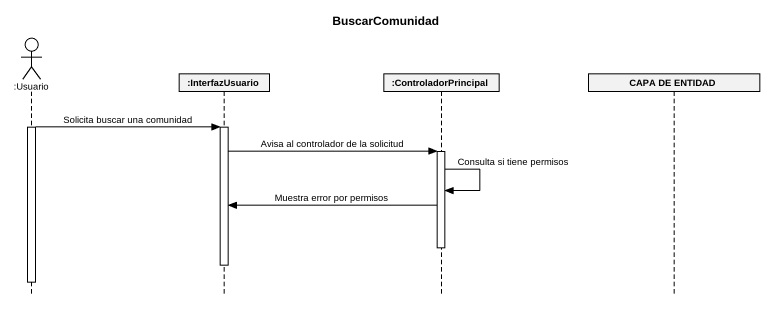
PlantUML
@startuml
title BuscarComunidad
hide footbox
actor ":Usuario" as Usuario
participant ":InterfazUsuario" as InterfazUsuario
participant ":ControladorPrincipal" as ControladorPrincipal
participant "CAPA DE ENTIDAD" as CAPA_DE_ENTIDAD

activate Usuario
Usuario -> InterfazUsuario : Solicita buscar una comunidad
activate InterfazUsuario
InterfazUsuario -> ControladorPrincipal : Avisa al controlador de la solicitud
activate ControladorPrincipal
ControladorPrincipal -> ControladorPrincipal : Consulta si tiene permisos
ControladorPrincipal -> InterfazUsuario : Muestra error por permisos
deactivate ControladorPrincipal
deactivate InterfazUsuario
deactivate Usuario
@enduml
